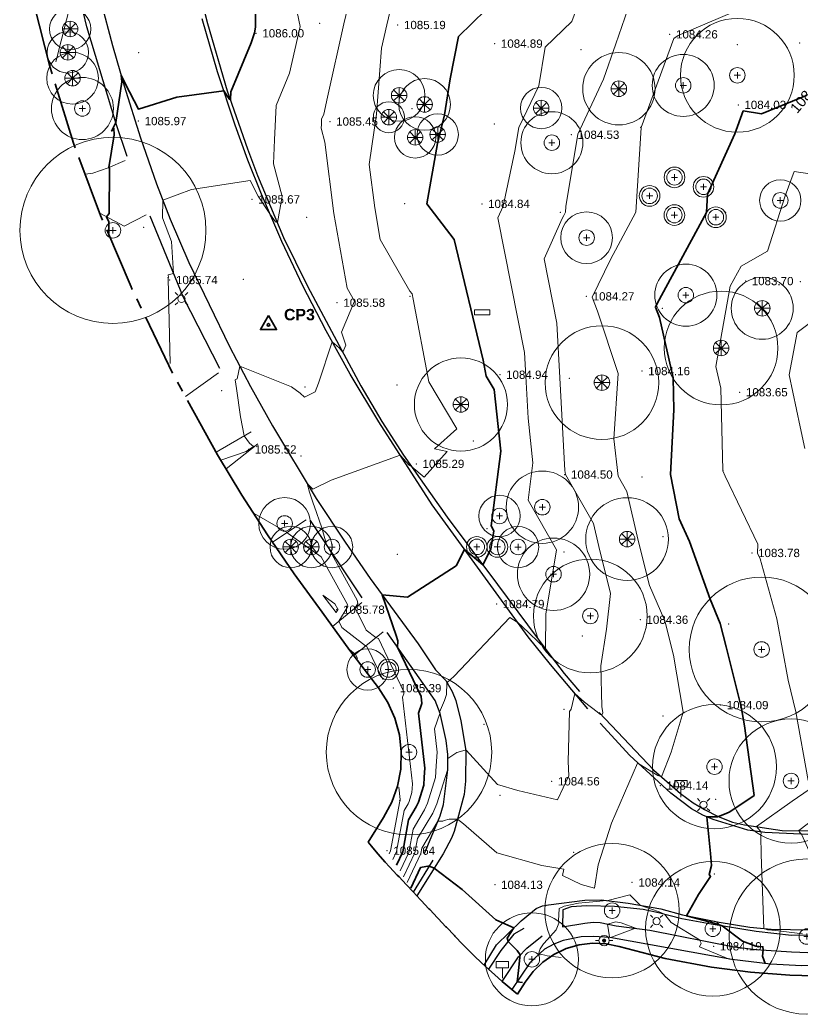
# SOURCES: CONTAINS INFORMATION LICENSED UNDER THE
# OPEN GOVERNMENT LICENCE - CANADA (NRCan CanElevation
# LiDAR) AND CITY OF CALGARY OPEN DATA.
# Model space of a CAD drawing. Header units: metres. Extents: x -6559 to -6383, y 5654606 to 5654801.
# Drawn here: x -6547.3 to -6471.6, y 5654606 to 5654702.1 of the extents above; entities that cross this region are included whole.
import ezdxf
from ezdxf.enums import TextEntityAlignment as Align

# ---------------------------------------------------------------- set-up
doc = ezdxf.new("R2010")
doc.units = ezdxf.units.M
doc.header["$LTSCALE"] = 0.5
doc.linetypes.add('PHANTOM', pattern=[22, 12, -2, 2, -2, 2, -2])
for name, color, linetype, lineweight in [('V-CTRL', 1, 'Continuous', 35), ('V-CTRL-TEXT', 1, 'Continuous', 18), ('V-ROAD-CURB', 7, 'Continuous', 25), ('V-ROAD-DW', 8, 'Continuous', 18), ('V-ROAD-SW', 8, 'Continuous', 25), ('V-SITE-FURN', 40, 'Continuous', 18), ('V-SITE-SIGN', 40, 'Continuous', 18), ('V-TOPO-CTXT', 34, 'Continuous', 18), ('V-TOPO-GS', 8, 'Continuous', 13), ('V-TOPO-LIMIT', 6, 'PHANTOM', 35), ('V-TOPO-MAJR', 34, 'Continuous', 35), ('V-TOPO-MINR', 32, 'Continuous', 13), ('V-TOPO-SPOT', 8, 'Continuous', 13), ('V-UTIL-ELEC', 1, 'Continuous', 18), ('V-UTIL-WATER', 4, 'Continuous', 18), ('V-VEG-CANOPY', 92, 'Continuous', 13), ('V-VEG-TREE', 94, 'Continuous', 18)]:
    doc.layers.add(name, color=color, linetype=linetype, lineweight=lineweight)
doc.styles.add('BR-STD', font='arial.ttf')
doc.styles.add('BR-TITLE', font='arialbd.ttf')

# ---------------------------------------------------------------- blocks, each defined once
blk = doc.blocks.new('CTRL-TRIANGLE')
at = {"color": 0, "lineweight": -2}
blk.add_lwpolyline([(0, 1.8), (-1.56, -0.9), (1.56, -0.9)], close=True, dxfattribs=at)
blk.add_circle((0, 0), 0.25, dxfattribs=at)
blk = doc.blocks.new('VEG-TREE-CONIF')
at = {"color": 0, "lineweight": -2}
for q in [(-1.5, 0), (-1.06, 1.06), (-1.06, -1.06), (0, 1.5), (1.06, 1.06), (1.5, 0), (0, -1.5), (1.06, -1.06)]:
    blk.add_line((0, 0), q, dxfattribs=at)
blk.add_circle((0, 0), 1.5, dxfattribs=at)
blk = doc.blocks.new('VEG-TREE-DECID')
at = {"color": 0, "lineweight": -2}
for p, q in [((-0.6, 0), (0.6, 0)), ((0, -0.6), (0, 0.6))]:
    blk.add_line(p, q, dxfattribs=at)
blk.add_circle((0, 0), 1.5, dxfattribs=at)
blk = doc.blocks.new('UTIL-HYDRANT')
at = {"lineweight": -2}
h = blk.add_hatch(color=0, dxfattribs=at)
h.dxf.hatch_style = 1
edge = h.paths.add_edge_path()
edge.add_arc((0, 0), 0.4, 0, 360)
at = {"color": 0, "lineweight": -2}
for p, q in [((-1, 0), (-1.7, 0)), ((1, 0), (1.7, 0))]:
    blk.add_line(p, q, dxfattribs=at)
blk.add_circle((0, 0), 1, dxfattribs=at)
blk = doc.blocks.new('UTIL-LIGHT')
at = {"color": 0, "lineweight": -2}
for p, q in [((-0.71, 0.71), (-1.2, 1.2)), ((0.71, 0.71), (1.2, 1.2)), ((-0.71, -0.71), (-1.2, -1.2)), ((0.71, -0.71), (1.2, -1.2))]:
    blk.add_line(p, q, dxfattribs=at)
blk.add_circle((0, 0), 0.7, dxfattribs=at)
blk = doc.blocks.new('SITE-BENCH')
at = {"color": 0, "lineweight": -2}
blk.add_lwpolyline([(-1.5, -0.5), (1.5, -0.5), (1.5, 0.5), (-1.5, 0.5)], close=True, dxfattribs=at)
blk = doc.blocks.new('SITE-SIGN')
at = {"color": 0, "lineweight": -2}
blk.add_line((0, -1.5), (0, 0.5), dxfattribs=at)
blk.add_lwpolyline([(-1.2, 0.5), (1.2, 0.5), (1.2, 1.7), (-1.2, 1.7)], close=True, dxfattribs=at)

msp = doc.modelspace()

# ---------------------------------------------------------------- linework, layer by layer
at = {"layer": 'V-ROAD-CURB'}
for points in [[(-6539.462, 5654703.922), (-6538.352, 5654699.664), (-6537.227, 5654695.777), (-6535.647, 5654690.747), (-6534.09, 5654686.3), (-6532.762, 5654682.879), (-6530.954, 5654678.673), (-6527.032, 5654670.551), (-6525.005, 5654666.696), (-6522.882, 5654662.892), (-6518.645, 5654655.873), (-6515.85, 5654651.621), (-6513.424, 5654648.118), (-6508.77, 5654641.811), (-6507.096, 5654639.294), (-6506.116, 5654638.249), (-6505.506, 5654637.189), (-6505.142, 5654636.311), (-6504.643, 5654634.359), (-6504.166, 5654631.494), (-6504.187, 5654628.528), (-6504.333, 5654627.222), (-6505.314, 5654623.666), (-6505.564, 5654623.011), (-6506.37, 5654621.484), (-6508.908, 5654617.424)], [(-6492.366, 5654635.511), (-6495.978, 5654639.806), (-6498.127, 5654642.491), (-6502.782, 5654648.875), (-6507.438, 5654655.259), (-6512.6, 5654663.276), (-6515.343, 5654667.874), (-6517.687, 5654672.076), (-6519.939, 5654676.425), (-6521.962, 5654680.697), (-6523.931, 5654685.273), (-6525.251, 5654688.584), (-6526.492, 5654691.969), (-6528.2, 5654697.129), (-6529.68, 5654702.226)], [(-6514.325, 5654666.762), (-6512.291, 5654663.291), (-6510.195, 5654660.039)], [(-6468.994, 5654623.274), (-6475.249, 5654623.553), (-6476.9, 5654623.775), (-6480.248, 5654624.819), (-6481.233, 5654625.249), (-6482.34, 5654625.862), (-6484.355, 5654627.364), (-6488.301, 5654630.996), (-6491.19, 5654634.149)], [(-6502.383, 5654610.724), (-6501.203, 5654612.709), (-6498.821, 5654615.016), (-6497.381, 5654616.206), (-6496.75, 5654616.47), (-6496.18, 5654616.581), (-6492.673, 5654617.016), (-6491.093, 5654617.061), (-6488.457, 5654616.719), (-6485.298, 5654616.178), (-6483.219, 5654615.595), (-6479.678, 5654614.895), (-6476.702, 5654614.395), (-6474.644, 5654614.227), (-6469.011, 5654614.125)], [(-6494.82, 5654614.431), (-6492.661, 5654614.796), (-6491.847, 5654614.884), (-6491.167, 5654614.844), (-6489.631, 5654614.549), (-6486.36, 5654614.11), (-6478.211, 5654612.515), (-6476.111, 5654612.25), (-6472.655, 5654612.007), (-6470.28, 5654611.94)], [(-6500.643, 5654609.165), (-6499.072, 5654611.553), (-6498.278, 5654612.371), (-6496.782, 5654613.556)]]:
    msp.add_lwpolyline(points, dxfattribs=at)
at = {"layer": 'V-ROAD-DW'}
for points in [[(-6541, 5654687.226), (-6540.266, 5654687.315), (-6538.78, 5654687.82), (-6537.114, 5654688.528)], [(-6535.101, 5654683.293), (-6537.216, 5654682.197), (-6539.585, 5654683.449)], [(-6531.299, 5654665.716), (-6528.085, 5654668.008)], [(-6524.949, 5654662.311), (-6528.326, 5654660.329)], [(-6527.357, 5654658.714), (-6524.276, 5654661.142)], [(-6519.631, 5654653.8), (-6522.871, 5654651.634)], [(-6517.075, 5654643.483), (-6514.245, 5654645.813)], [(-6512.175, 5654642.963), (-6515.02, 5654640.686)]]:
    msp.add_lwpolyline(points, dxfattribs=at)
at = {"layer": 'V-ROAD-SW'}
for points in [[(-6534.139, 5654727.664), (-6533.646, 5654723.329), (-6533.112, 5654719.724), (-6531.577, 5654711.554), (-6530.604, 5654707.415), (-6529.162, 5654701.793), (-6527.262, 5654695.295), (-6525.29, 5654689.659), (-6524.308, 5654687.085), (-6521.8, 5654681.097), (-6519.483, 5654676.376), (-6516.912, 5654671.564), (-6514.32, 5654666.763)], [(-6536.937, 5654688.924), (-6538.002, 5654692.088), (-6540.825, 5654701.479), (-6542.267, 5654707.6), (-6543.807, 5654715.449)], [(-6527.98, 5654668.44), (-6531.494, 5654675.28), (-6534.72, 5654683.163)], [(-6510.195, 5654660.043), (-6505.978, 5654654.058), (-6501.119, 5654647.532), (-6496.249, 5654641.008), (-6494.667, 5654638.938), (-6493.19, 5654637.208)], [(-6514.192, 5654646.247), (-6519.211, 5654653.717)], [(-6508.171, 5654621.52), (-6506.664, 5654625.177), (-6506.342, 5654626.271), (-6505.922, 5654629.619), (-6505.901, 5654631.108), (-6506.058, 5654632.454), (-6506.658, 5654635.058), (-6507.125, 5654636.316), (-6511.769, 5654642.905)], [(-6491.267, 5654635.155), (-6485.977, 5654629.601), (-6483.402, 5654627.323), (-6482.184, 5654626.445), (-6481.094, 5654625.797), (-6479.763, 5654625.122), (-6478.382, 5654624.576), (-6477.226, 5654624.303), (-6473.578, 5654623.77), (-6467.55, 5654623.684)], [(-6509.231, 5654617.785), (-6507.327, 5654620.901)], [(-6469.953, 5654613.621), (-6472.682, 5654613.613), (-6476.082, 5654613.979), (-6480.455, 5654614.702), (-6483.267, 5654615.221), (-6485.54, 5654615.808), (-6487.023, 5654616.103), (-6489.791, 5654616.407), (-6492.465, 5654616.478), (-6493.978, 5654616.377), (-6494.773, 5654616.077), (-6494.821, 5654614.431)], [(-6498.565, 5654614.269), (-6499.543, 5654613.729), (-6500.772, 5654612.162), (-6501.985, 5654610.346)], [(-6449.105, 5654613.327), (-6452.243, 5654612.375), (-6453.889, 5654611.966), (-6457.798, 5654611.338), (-6462.285, 5654610.897), (-6464.92, 5654610.745), (-6471.683, 5654610.666), (-6474.69, 5654610.832), (-6478.431, 5654611.277), (-6484.34, 5654612.35), (-6490.244, 5654613.408), (-6491.794, 5654613.494), (-6493.029, 5654613.464), (-6494.762, 5654613.11), (-6495.663, 5654612.765), (-6496.558, 5654612.275), (-6497.983, 5654610.965), (-6499.724, 5654608.39)]]:
    msp.add_lwpolyline(points, dxfattribs=at)
at = {"layer": 'V-TOPO-GS'}
for p in [(-6518.298, 5654701.816), (-6510.755, 5654701.646), (-6524.455, 5654700.845), (-6484.441, 5654700.741), (-6501.379, 5654699.845), (-6477.892, 5654699.728), (-6471.881, 5654699.897), (-6535.816, 5654698.978), (-6493.022, 5654699.247), (-6509.39, 5654693.544), (-6477.825, 5654693.924), (-6535.839, 5654692.357), (-6517.314, 5654692.311), (-6501.398, 5654692.071), (-6487.246, 5654691.738), (-6493.959, 5654691.034), (-6524.847, 5654684.783), (-6510.073, 5654684.37), (-6502.617, 5654684.351), (-6495.021, 5654683.537), (-6479.042, 5654683.528), (-6519.579, 5654683.063), (-6535.321, 5654682.083), (-6532.81, 5654676.988), (-6525.691, 5654677.067), (-6477.117, 5654676.882), (-6471.799, 5654676.835), (-6516.618, 5654674.796), (-6509.557, 5654675.41), (-6492.503, 5654675.406), (-6485.151, 5654674.241), (-6487.125, 5654668.183), (-6500.875, 5654667.827), (-6494.143, 5654667.492), (-6527.795, 5654666.295), (-6519.72, 5654666.634), (-6510.823, 5654666.834), (-6477.675, 5654666.133), (-6503.429, 5654661.418), (-6525.188, 5654660.605), (-6520.112, 5654659.956), (-6508.958, 5654659.208), (-6479.281, 5654658.561), (-6494.604, 5654658.174), (-6487.124, 5654657.95), (-6502.138, 5654652.939), (-6485.106, 5654652.163), (-6494.689, 5654650.692), (-6510.81, 5654650.473), (-6476.499, 5654650.593), (-6516.655, 5654645.108), (-6501.202, 5654645.656), (-6487.295, 5654644.138), (-6478.759, 5654643.734), (-6492.897, 5654642.574), (-6511.174, 5654637.52), (-6494.689, 5654635.469), (-6479.537, 5654635.879), (-6485.108, 5654634.813), (-6502.415, 5654634.021), (-6495.862, 5654628.51), (-6485.354, 5654628.105), (-6510.584, 5654626.656), (-6500.85, 5654627.153), (-6480.011, 5654626.753), (-6511.783, 5654621.804), (-6493.737, 5654621.656), (-6480.131, 5654619.556), (-6501.364, 5654618.505), (-6488.083, 5654618.73), (-6480.193, 5654612.559)]:
    msp.add_point(p, dxfattribs=at)
at = {"layer": 'V-TOPO-LIMIT'}
msp.add_lwpolyline([(-6469.012, 5654609.661), (-6472.821, 5654609.755), (-6476.623, 5654610.049), (-6480.41, 5654610.543), (-6484.899, 5654611.394), (-6489.324, 5654612.534), (-6490.6, 5654612.791), (-6491.912, 5654612.849), (-6493.203, 5654612.695), (-6494.459, 5654612.329), (-6495.645, 5654611.774), (-6496.719, 5654611.03), (-6497.66, 5654610.131), (-6498.447, 5654609.086), (-6499.174, 5654607.941), (-6499.535, 5654608.229), (-6500.309, 5654608.879), (-6500.649, 5654609.169), (-6501.407, 5654609.829), (-6501.945, 5654610.311), (-6502.683, 5654610.992), (-6503.329, 5654611.611), (-6504.043, 5654612.318), (-6504.455, 5654612.736), (-6505.224, 5654613.535), (-6505.278, 5654613.592), (-6506.044, 5654614.393), (-6506.099, 5654614.451), (-6506.862, 5654615.254), (-6506.905, 5654615.299), (-6507.666, 5654616.104), (-6507.745, 5654616.188), (-6508.502, 5654616.996), (-6508.543, 5654617.039), (-6509.265, 5654617.814), (-6509.929, 5654618.521), (-6510.632, 5654619.26), (-6510.81, 5654619.449), (-6511.554, 5654620.248), (-6511.958, 5654620.693), (-6512.682, 5654621.509), (-6513.303, 5654622.237), (-6513.633, 5654622.638), (-6512.12, 5654625.021), (-6511.34, 5654626.489), (-6510.784, 5654628.056), (-6510.473, 5654629.691), (-6510.415, 5654631.36), (-6510.602, 5654633.017), (-6511.035, 5654634.62), (-6511.706, 5654636.145), (-6512.603, 5654637.547), (-6515.39, 5654641.166), (-6518.079, 5654644.862), (-6520.768, 5654648.57), (-6523.352, 5654652.333), (-6525.823, 5654656.174), (-6528.196, 5654660.093), (-6532.535, 5654667.963), (-6536.432, 5654676.066), (-6536.558, 5654676.333), (-6539.496, 5654683.222), (-6542.125, 5654690.233), (-6544.402, 5654697.645), (-6546.329, 5654705.156)], dxfattribs=at)
at = {"layer": 'V-TOPO-MAJR'}
for points in [[(-6538.688, 5654681.529), (-6538.712, 5654682.617), (-6538.918, 5654683.097), (-6538.683, 5654683.418), (-6538.639, 5654687.647), (-6538.647, 5654687.777), (-6538.683, 5654687.861), (-6538.694, 5654687.871), (-6538.196, 5654691.021), (-6538.208, 5654691.654), (-6538.43, 5654691.393), (-6538.037, 5654692.205), (-6537.461, 5654696.148), (-6537.522, 5654696.795), (-6537.135, 5654695.987), (-6535.835, 5654693.507), (-6532.132, 5654694.673), (-6527.59, 5654695.286), (-6527.076, 5654694.494), (-6526.946, 5654694.393), (-6526.91, 5654695.19), (-6524.923, 5654699.92), (-6524.607, 5654700.876), (-6524.517, 5654701.426), (-6524.585, 5654706.631)], [(-6510.886, 5654620.392), (-6510.28, 5654621.686), (-6509.706, 5654624.788), (-6508.959, 5654626.043), (-6508.762, 5654626.491), (-6508.239, 5654628.146), (-6508.203, 5654628.919), (-6508.135, 5654629.793), (-6508.742, 5654635.112), (-6508.434, 5654636.026), (-6508.491, 5654636.722), (-6510.771, 5654641.489), (-6510.733, 5654642.104), (-6510.923, 5654642.596), (-6512.254, 5654646.533), (-6509.828, 5654646.302), (-6505.107, 5654649.338), (-6504.287, 5654650.938), (-6503.767, 5654650.472), (-6502.536, 5654649.435), (-6501.767, 5654650.973), (-6501.459, 5654652.734), (-6501.736, 5654653.218), (-6500.79, 5654660.448), (-6501.438, 5654666.413), (-6502.207, 5654667.694), (-6502.498, 5654669.244), (-6505.295, 5654680.901), (-6507.957, 5654684.365), (-6506.906, 5654690.172), (-6506.24, 5654692.963), (-6505.696, 5654696.45), (-6504.883, 5654700.518), (-6502.23, 5654703.12)], [(-6475.215, 5654610.894), (-6475.458, 5654611.598), (-6475.424, 5654612.202), (-6475.437, 5654612.518), (-6476.106, 5654612.568), (-6477.41, 5654613.066), (-6479.384, 5654614.525), (-6480.14, 5654614.78), (-6482.826, 5654615.517), (-6481.675, 5654617.576), (-6480.494, 5654619.318), (-6480.625, 5654619.505), (-6480.415, 5654620.367), (-6480.512, 5654621.527), (-6480.844, 5654625.079), (-6480.462, 5654625.066), (-6479.813, 5654625.091), (-6479.724, 5654625.107), (-6478.991, 5654625.39), (-6478.638, 5654625.545), (-6476.292, 5654627.147), (-6477.224, 5654633.89), (-6477.545, 5654635.702), (-6478.979, 5654641.515), (-6479.555, 5654643.772), (-6480.552, 5654646.115), (-6482.546, 5654651.696), (-6483.523, 5654653.901), (-6484.362, 5654658.165), (-6484.056, 5654664.418), (-6484.129, 5654667.533), (-6485.442, 5654673.348), (-6485.837, 5654674.35), (-6485.657, 5654674.718), (-6480.896, 5654683.529), (-6480.791, 5654685.278), (-6478.152, 5654691.129), (-6477.333, 5654693.338), (-6475.582, 5654693.067), (-6471.168, 5654694.869)], [(-6509.487, 5654618.188), (-6508.548, 5654620.192), (-6507.669, 5654620.342), (-6507.617, 5654620.263), (-6507.235, 5654620.101), (-6504.534, 5654618.051), (-6501.27, 5654615.122), (-6499.53, 5654614.329), (-6500.178, 5654613.339), (-6500.09, 5654613.031), (-6499.199, 5654612.139), (-6498.907, 5654611.723), (-6498.954, 5654611.489), (-6499.083, 5654610.221), (-6499.22, 5654609.135), (-6498.679, 5654609.063)]]:
    msp.add_lwpolyline(points, dxfattribs=at)
at = {"layer": 'V-TOPO-MINR'}
for points in [[(-6510.536, 5654619.841), (-6509.693, 5654621.64), (-6509.279, 5654623.879), (-6508.169, 5654625.745), (-6507.876, 5654626.41), (-6507.099, 5654628.871), (-6507.045, 5654630.02), (-6506.944, 5654631.319), (-6507.203, 5654633.588), (-6506.7, 5654635.081), (-6506.709, 5654635.195), (-6506.242, 5654636.314), (-6506.038, 5654636.902), (-6505.994, 5654638.037), (-6505.29, 5654638.688), (-6499.924, 5654644.34), (-6499.099, 5654643.824), (-6498.742, 5654643.527), (-6496.48, 5654641.317), (-6496.424, 5654644.701), (-6495.5, 5654650.294), (-6495.393, 5654650.904), (-6498.149, 5654655.711), (-6497.678, 5654659.304), (-6498.148, 5654663.63), (-6498.372, 5654667.702), (-6498.494, 5654669.983), (-6501.075, 5654682.987), (-6500.563, 5654684.131), (-6499.424, 5654689.43), (-6499.046, 5654691.743), (-6497.107, 5654695.747), (-6496.498, 5654699.496), (-6493.92, 5654701.997), (-6491.66, 5654708.084)], [(-6510.187, 5654619.29), (-6509.107, 5654621.594), (-6508.852, 5654622.97), (-6507.378, 5654625.447), (-6506.991, 5654626.33), (-6505.958, 5654629.596), (-6505.907, 5654630.702), (-6505.033, 5654631.301), (-6504.251, 5654631.537), (-6504.177, 5654631.562), (-6504.135, 5654631.538), (-6501.093, 5654628.218), (-6499.151, 5654627.615), (-6495.303, 5654626.706), (-6494.212, 5654629.052), (-6494.278, 5654630.422), (-6494.157, 5654635.268), (-6493.992, 5654635.482), (-6493.621, 5654637.004), (-6492.686, 5654636.171), (-6491.453, 5654635.215), (-6491.261, 5654635.076), (-6491.135, 5654634.97), (-6491.028, 5654634.904), (-6490.915, 5654635.135), (-6491.002, 5654635.754), (-6491.098, 5654639.667), (-6490.577, 5654643.222), (-6490.162, 5654646.68), (-6491.311, 5654651.21), (-6491.826, 5654653.439), (-6494.543, 5654658.172), (-6494.585, 5654658.552), (-6495.078, 5654667.539), (-6495.361, 5654672.819), (-6496.592, 5654679.022), (-6494.837, 5654682.942), (-6494.696, 5654683.231), (-6494.53, 5654683.537), (-6494.497, 5654684.09), (-6493.346, 5654691.098), (-6490.842, 5654696.412), (-6489.674, 5654699.83), (-6486.759, 5654708.235)], [(-6532.786, 5654668.899), (-6532.971, 5654677.141), (-6533.003, 5654677.216), (-6532.926, 5654677.224), (-6532.964, 5654677.485), (-6532.456, 5654677.631), (-6532.656, 5654680.703), (-6533.524, 5654682.99), (-6533.467, 5654684.696), (-6530.708, 5654685.745), (-6525.04, 5654686.602), (-6524.266, 5654685.094), (-6523.126, 5654683.401), (-6522.58, 5654682.626), (-6522.404, 5654682.539), (-6521.943, 5654685.074), (-6522.791, 5654688.219), (-6522.668, 5654690.531), (-6522.516, 5654693.872), (-6521.214, 5654696.972), (-6520.2, 5654701.516), (-6521.208, 5654706.314)], [(-6511.236, 5654620.942), (-6510.866, 5654621.732), (-6510.133, 5654625.696), (-6509.749, 5654626.341), (-6509.648, 5654626.571), (-6509.38, 5654627.421), (-6509.361, 5654627.819), (-6509.326, 5654628.267), (-6510.281, 5654636.636), (-6510.168, 5654636.972), (-6510.189, 5654637.227), (-6511.428, 5654639.817), (-6512.633, 5654642.315), (-6512.863, 5654642.412), (-6513.802, 5654643.136), (-6514.875, 5654645.295), (-6514.623, 5654645.702), (-6514.673, 5654646.025), (-6517.654, 5654651.4), (-6518.091, 5654653.018), (-6518.834, 5654655.154), (-6518.917, 5654655.3), (-6519.283, 5654656.47), (-6519.51, 5654657.306), (-6518.97, 5654656.777), (-6517.208, 5654657.633), (-6510.531, 5654660.062), (-6509.615, 5654659.034), (-6509.706, 5654659.194), (-6509.409, 5654658.928), (-6508.209, 5654657.913), (-6505.991, 5654660.394), (-6507.21, 5654660.65), (-6505.025, 5654662.587), (-6507.759, 5654667.14), (-6509.259, 5654675.15), (-6509.377, 5654675.641), (-6509.586, 5654675.913), (-6512.447, 5654680.897), (-6512.989, 5654683.969), (-6513.517, 5654688.147), (-6512.811, 5654693.012), (-6512.321, 5654699.417), (-6511.818, 5654701.67), (-6510.765, 5654706.045)], [(-6543.841, 5654698.072), (-6542.29, 5654704.218)], [(-6527.868, 5654659.565), (-6525.414, 5654660.408), (-6524.722, 5654660.879), (-6525.105, 5654661.198), (-6525.61, 5654661.923), (-6525.982, 5654663.757), (-6526.364, 5654666.501), (-6526.476, 5654667.323), (-6526.28, 5654667.443), (-6526.039, 5654668.663), (-6521.041, 5654666.65), (-6520.208, 5654666.057), (-6519.777, 5654665.669), (-6518.742, 5654666.173), (-6518.417, 5654667.003), (-6517.094, 5654671.012), (-6516.432, 5654670.435), (-6516.08, 5654670.023), (-6515.765, 5654670.673), (-6516.19, 5654671.941), (-6514.931, 5654674.943), (-6515.655, 5654676.204), (-6516.931, 5654683.427), (-6517.801, 5654690.323), (-6518.165, 5654691.675), (-6518.146, 5654692.034), (-6518.122, 5654692.554), (-6517.92, 5654693.035), (-6517.557, 5654694.662), (-6515.972, 5654701.764), (-6515.418, 5654704.064)], [(-6509.837, 5654618.739), (-6508.52, 5654621.547), (-6508.425, 5654622.062), (-6506.873, 5654624.67), (-6506.403, 5654624.662), (-6506.264, 5654624.729), (-6505.787, 5654624.863), (-6504.983, 5654624.865), (-6504.392, 5654624.386), (-6501.181, 5654621.583), (-6496.818, 5654620.383), (-6494.691, 5654620.014), (-6494.814, 5654619.419), (-6493.022, 5654618.537), (-6491.73, 5654618.167), (-6491.372, 5654620.432), (-6490.081, 5654624.469), (-6487.569, 5654630.278), (-6487.432, 5654630.197), (-6485.589, 5654629.066), (-6485.239, 5654628.948), (-6484.311, 5654631.315), (-6483.143, 5654635.189), (-6484.087, 5654640.723), (-6484.93, 5654644.026), (-6486.39, 5654647.457), (-6487.49, 5654651.797), (-6488.588, 5654656.546), (-6489.433, 5654658.019), (-6489.84, 5654661.643), (-6489.438, 5654667.955), (-6491.427, 5654673.961), (-6491.964, 5654675.321), (-6490.176, 5654678.974), (-6487.713, 5654683.533), (-6487.22, 5654691.712), (-6487.204, 5654691.748), (-6484.053, 5654700.342), (-6483.637, 5654700.617), (-6478.259, 5654702.912)], [(-6471.071, 5654628.602), (-6472.247, 5654635.232), (-6473.001, 5654638.288), (-6474.1, 5654644.207), (-6475.712, 5654650.024), (-6475.958, 5654650.576), (-6475.91, 5654651.458), (-6479.096, 5654658.03), (-6479.315, 5654658.524), (-6479.321, 5654658.558), (-6479.319, 5654658.607), (-6479.506, 5654666.53), (-6479.981, 5654668.634), (-6478.594, 5654676.397), (-6477.532, 5654678.314), (-6474.986, 5654679.78), (-6473.286, 5654685.125), (-6472.414, 5654687.477), (-6470.887, 5654687.24)], [(-6471.384, 5654660.699), (-6471.845, 5654662.79), (-6472.895, 5654667.803), (-6472.13, 5654671.902), (-6470.583, 5654673.073)], [(-6512.199, 5654638.364), (-6513.74, 5654641.56), (-6513.864, 5654641.612), (-6516.167, 5654643.387), (-6516.464, 5654643.986), (-6515.578, 5654645.423), (-6515.604, 5654645.594), (-6518.176, 5654650.23), (-6521.367, 5654652.49), (-6521.461, 5654652.576), (-6524.639, 5654654.424)], [(-6517.999, 5654646.519), (-6516.727, 5654644.828), (-6516.533, 5654645.144), (-6516.536, 5654645.163), (-6516.828, 5654645.689), (-6517.999, 5654646.519)], [(-6514.639, 5654640.373), (-6514.847, 5654640.804), (-6514.864, 5654640.811), (-6515.435, 5654641.251)], [(-6511.586, 5654621.493), (-6511.452, 5654621.778), (-6510.56, 5654626.605), (-6510.54, 5654626.639), (-6510.534, 5654626.651), (-6510.52, 5654626.697), (-6510.519, 5654626.718), (-6510.517, 5654626.741), (-6510.653, 5654627.934)], [(-6471.61, 5654613.763), (-6474.194, 5654614.086), (-6475.003, 5654614.165), (-6475.33, 5654614.283), (-6475.587, 5654621.423), (-6475.623, 5654623.247), (-6475.6, 5654623.6), (-6475.684, 5654623.718), (-6476.054, 5654624.132), (-6472.608, 5654626.58), (-6470.948, 5654627.712)], [(-6470.948, 5654621.762), (-6471.688, 5654623.394), (-6471.905, 5654623.589), (-6471.962, 5654623.747), (-6469.006, 5654626)], [(-6478.684, 5654611.323), (-6481.559, 5654612.49), (-6481.392, 5654612.86), (-6481.559, 5654613.17), (-6484.31, 5654614.846), (-6484.968, 5654615.66), (-6485.484, 5654615.893), (-6486.198, 5654616.139), (-6487.269, 5654616.515), (-6488.304, 5654617.542), (-6490.44, 5654616.976), (-6490.877, 5654616.953), (-6491.518, 5654616.881), (-6492.588, 5654616.796), (-6493.28, 5654616.719), (-6494.653, 5654616.44), (-6495.135, 5654616.207), (-6495.192, 5654615.017), (-6495.169, 5654614.799), (-6495.438, 5654614.156), (-6496.279, 5654613.2), (-6496.649, 5654612.795), (-6496.996, 5654612.299), (-6497.166, 5654611.716), (-6496.989, 5654611.736), (-6496.803, 5654611.75), (-6496.519, 5654611.703), (-6496.313, 5654611.648), (-6494.945, 5654611.466)], [(-6490.202, 5654613.4), (-6490.075, 5654613.439), (-6487.771, 5654614.299), (-6489.155, 5654614.832), (-6489.662, 5654614.913), (-6490.471, 5654614.71), (-6490.281, 5654613.465), (-6490.283, 5654613.41)]]:
    msp.add_lwpolyline(points, dxfattribs=at)
at = {"layer": 'V-VEG-CANOPY'}
for centre, radius in [((-6542.443, 5654701.261), 2), ((-6477.905, 5654696.78), 5.5), ((-6542.661, 5654698.998), 2), ((-6542.211, 5654696.498), 2.5), ((-6489.367, 5654695.482), 3.5), ((-6483.141, 5654695.805), 3), ((-6510.623, 5654694.843), 2.5), ((-6541.261, 5654693.57), 3), ((-6508.154, 5654693.963), 2.5), ((-6496.877, 5654693.617), 2), ((-6511.618, 5654692.729), 1.5), ((-6506.893, 5654691.056), 2), ((-6495.849, 5654690.263), 3), ((-6509.072, 5654690.78), 2), ((-6538.308, 5654681.787), 9), ((-6483.985, 5654686.913), 1), ((-6481.182, 5654685.999), 1), ((-6473.753, 5654684.684), 2), ((-6486.392, 5654685.122), 1), ((-6492.488, 5654681.08), 2.5), ((-6483.996, 5654683.264), 1), ((-6479.984, 5654683.059), 1), ((-6482.888, 5654675.522), 3), ((-6475.498, 5654674.251), 3), ((-6479.479, 5654670.409), 5.5), ((-6491.007, 5654667.066), 5.5), ((-6504.647, 5654664.95), 4.5), ((-6496.77, 5654655.017), 3.5), ((-6521.698, 5654653.445), 2.5), ((-6500.908, 5654654.169), 2), ((-6488.57, 5654651.932), 4), ((-6521.112, 5654651.172), 2), ((-6519.115, 5654651.17), 2), ((-6517.116, 5654651.169), 2), ((-6499.117, 5654651.163), 2), ((-6503.11, 5654651.178), 1), ((-6501.117, 5654651.171), 1), ((-6495.687, 5654648.538), 3.5), ((-6492.126, 5654644.499), 5.5), ((-6475.558, 5654641.262), 7), ((-6513.666, 5654639.318), 2), ((-6511.668, 5654639.323), 1), ((-6509.667, 5654631.324), 8), ((-6480.118, 5654629.925), 6), ((-6472.713, 5654628.545), 6), ((-6490.021, 5654616.008), 6.5), ((-6471.191, 5654613.5), 7.5), ((-6480.277, 5654614.248), 6.5), ((-6497.779, 5654611.3), 4.5)]:
    msp.add_circle(centre, radius, dxfattribs=at)

# ---------------------------------------------------------------- block references
at = {"layer": 'V-CTRL', "xscale": 0.5, "yscale": 0.5}
msp.add_blockref('CTRL-TRIANGLE', (-6523.263, 5654672.64), dxfattribs=at)
at = {"layer": 'V-SITE-FURN', "xscale": 0.5, "yscale": 0.5}
msp.add_blockref('SITE-BENCH', (-6502.583, 5654673.866), dxfattribs=at)
at = {"layer": 'V-SITE-SIGN', "xscale": 0.5, "yscale": 0.5}
for p in [(-6483.366, 5654627.731), (-6483.365, 5654627.731), (-6500.636, 5654610.237)]:
    msp.add_blockref('SITE-SIGN', p, dxfattribs=at)
at = {"layer": 'V-UTIL-ELEC', "xscale": 0.5, "yscale": 0.5}
for p in [(-6531.676, 5654675.17), (-6481.172, 5654626.249), (-6485.712, 5654614.98)]:
    msp.add_blockref('UTIL-LIGHT', p, dxfattribs=at)
at = {"layer": 'V-UTIL-WATER', "xscale": 0.5, "yscale": 0.5}
msp.add_blockref('UTIL-HYDRANT', (-6490.792, 5654613.106), dxfattribs=at)
at = {"layer": 'V-VEG-TREE', "xscale": 0.5, "yscale": 0.5}
for name, p in [('VEG-TREE-CONIF', (-6542.443, 5654701.261)), ('VEG-TREE-CONIF', (-6542.661, 5654698.998)), ('VEG-TREE-CONIF', (-6542.211, 5654696.498)), ('VEG-TREE-DECID', (-6477.905, 5654696.78)), ('VEG-TREE-CONIF', (-6489.367, 5654695.482)), ('VEG-TREE-DECID', (-6483.141, 5654695.805)), ('VEG-TREE-CONIF', (-6510.623, 5654694.843)), ('VEG-TREE-DECID', (-6541.261, 5654693.57)), ('VEG-TREE-CONIF', (-6508.154, 5654693.963)), ('VEG-TREE-CONIF', (-6496.877, 5654693.617)), ('VEG-TREE-CONIF', (-6511.618, 5654692.729)), ('VEG-TREE-CONIF', (-6509.072, 5654690.78)), ('VEG-TREE-CONIF', (-6506.893, 5654691.056)), ('VEG-TREE-DECID', (-6495.849, 5654690.263)), ('VEG-TREE-DECID', (-6483.985, 5654686.913)), ('VEG-TREE-DECID', (-6481.182, 5654685.999)), ('VEG-TREE-DECID', (-6486.392, 5654685.122)), ('VEG-TREE-DECID', (-6473.753, 5654684.684)), ('VEG-TREE-DECID', (-6483.996, 5654683.264)), ('VEG-TREE-DECID', (-6479.984, 5654683.059)), ('VEG-TREE-DECID', (-6538.308, 5654681.787)), ('VEG-TREE-DECID', (-6492.488, 5654681.08)), ('VEG-TREE-DECID', (-6482.888, 5654675.522)), ('VEG-TREE-CONIF', (-6475.498, 5654674.251)), ('VEG-TREE-CONIF', (-6479.479, 5654670.409)), ('VEG-TREE-CONIF', (-6491.007, 5654667.066)), ('VEG-TREE-CONIF', (-6504.647, 5654664.95)), ('VEG-TREE-DECID', (-6496.77, 5654655.017)), ('VEG-TREE-DECID', (-6500.908, 5654654.169)), ('VEG-TREE-DECID', (-6521.698, 5654653.445)), ('VEG-TREE-CONIF', (-6488.57, 5654651.932)), ('VEG-TREE-CONIF', (-6521.112, 5654651.172)), ('VEG-TREE-CONIF', (-6519.115, 5654651.17)), ('VEG-TREE-DECID', (-6517.116, 5654651.169)), ('VEG-TREE-DECID', (-6503.11, 5654651.178)), ('VEG-TREE-DECID', (-6501.117, 5654651.171)), ('VEG-TREE-DECID', (-6499.117, 5654651.163)), ('VEG-TREE-DECID', (-6495.687, 5654648.538)), ('VEG-TREE-DECID', (-6492.126, 5654644.499)), ('VEG-TREE-DECID', (-6475.558, 5654641.262)), ('VEG-TREE-DECID', (-6513.666, 5654639.318)), ('VEG-TREE-DECID', (-6511.668, 5654639.323)), ('VEG-TREE-DECID', (-6509.667, 5654631.324)), ('VEG-TREE-DECID', (-6480.118, 5654629.925)), ('VEG-TREE-DECID', (-6472.713, 5654628.545)), ('VEG-TREE-DECID', (-6490.021, 5654616.008)), ('VEG-TREE-DECID', (-6480.277, 5654614.248)), ('VEG-TREE-DECID', (-6471.191, 5654613.5)), ('VEG-TREE-DECID', (-6497.779, 5654611.3))]:
    msp.add_blockref(name, p, dxfattribs=at)

# ---------------------------------------------------------------- texts
at = {"layer": 'V-CTRL-TEXT', "style": 'BR-TITLE'}
msp.add_text('CP3', height=1.1, dxfattribs=at).set_placement((-6521.763, 5654673.64), align=Align.MIDDLE_LEFT)
at = {"layer": 'V-TOPO-CTXT', "style": 'BR-STD'}
msp.add_text('1084.0', height=1, rotation=50.07108, dxfattribs=at).set_placement((-6471.133, 5654694.977), align=Align.MIDDLE_CENTER)
at = {"layer": 'V-TOPO-SPOT', "style": 'BR-STD'}
for s, p in [('1085.19', (-6510.155, 5654701.646)), ('1086.00', (-6523.855, 5654700.845)), ('1084.26', (-6483.841, 5654700.741)), ('1084.89', (-6500.779, 5654699.845)), ('1084.03', (-6477.225, 5654693.924)), ('1085.97', (-6535.239, 5654692.357)), ('1085.45', (-6516.714, 5654692.311)), ('1084.53', (-6493.359, 5654691.034)), ('1085.67', (-6524.247, 5654684.783)), ('1084.84', (-6502.017, 5654684.351)), ('1085.74', (-6532.21, 5654676.988)), ('1083.70', (-6476.517, 5654676.882)), ('1084.27', (-6491.903, 5654675.406)), ('1085.58', (-6516.018, 5654674.796)), ('1084.94', (-6500.275, 5654667.827)), ('1084.16', (-6486.525, 5654668.183)), ('1083.65', (-6477.075, 5654666.133)), ('1085.52', (-6524.588, 5654660.605)), ('1085.29', (-6508.358, 5654659.208)), ('1084.50', (-6494.004, 5654658.174)), ('1083.78', (-6475.899, 5654650.593)), ('1084.79', (-6500.602, 5654645.656)), ('1085.78', (-6516.055, 5654645.108)), ('1084.36', (-6486.695, 5654644.138)), ('1085.39', (-6510.574, 5654637.52)), ('1084.09', (-6478.937, 5654635.879)), ('1084.56', (-6495.262, 5654628.51)), ('1084.14', (-6484.754, 5654628.105)), ('1085.64', (-6511.183, 5654621.804)), ('1084.14', (-6487.483, 5654618.73)), ('1084.13', (-6500.764, 5654618.505)), ('1084.19', (-6479.593, 5654612.559))]:
    msp.add_text(s, height=0.8, dxfattribs=at).set_placement(p, align=Align.MIDDLE_LEFT)

doc.saveas('drawing.dxf')
